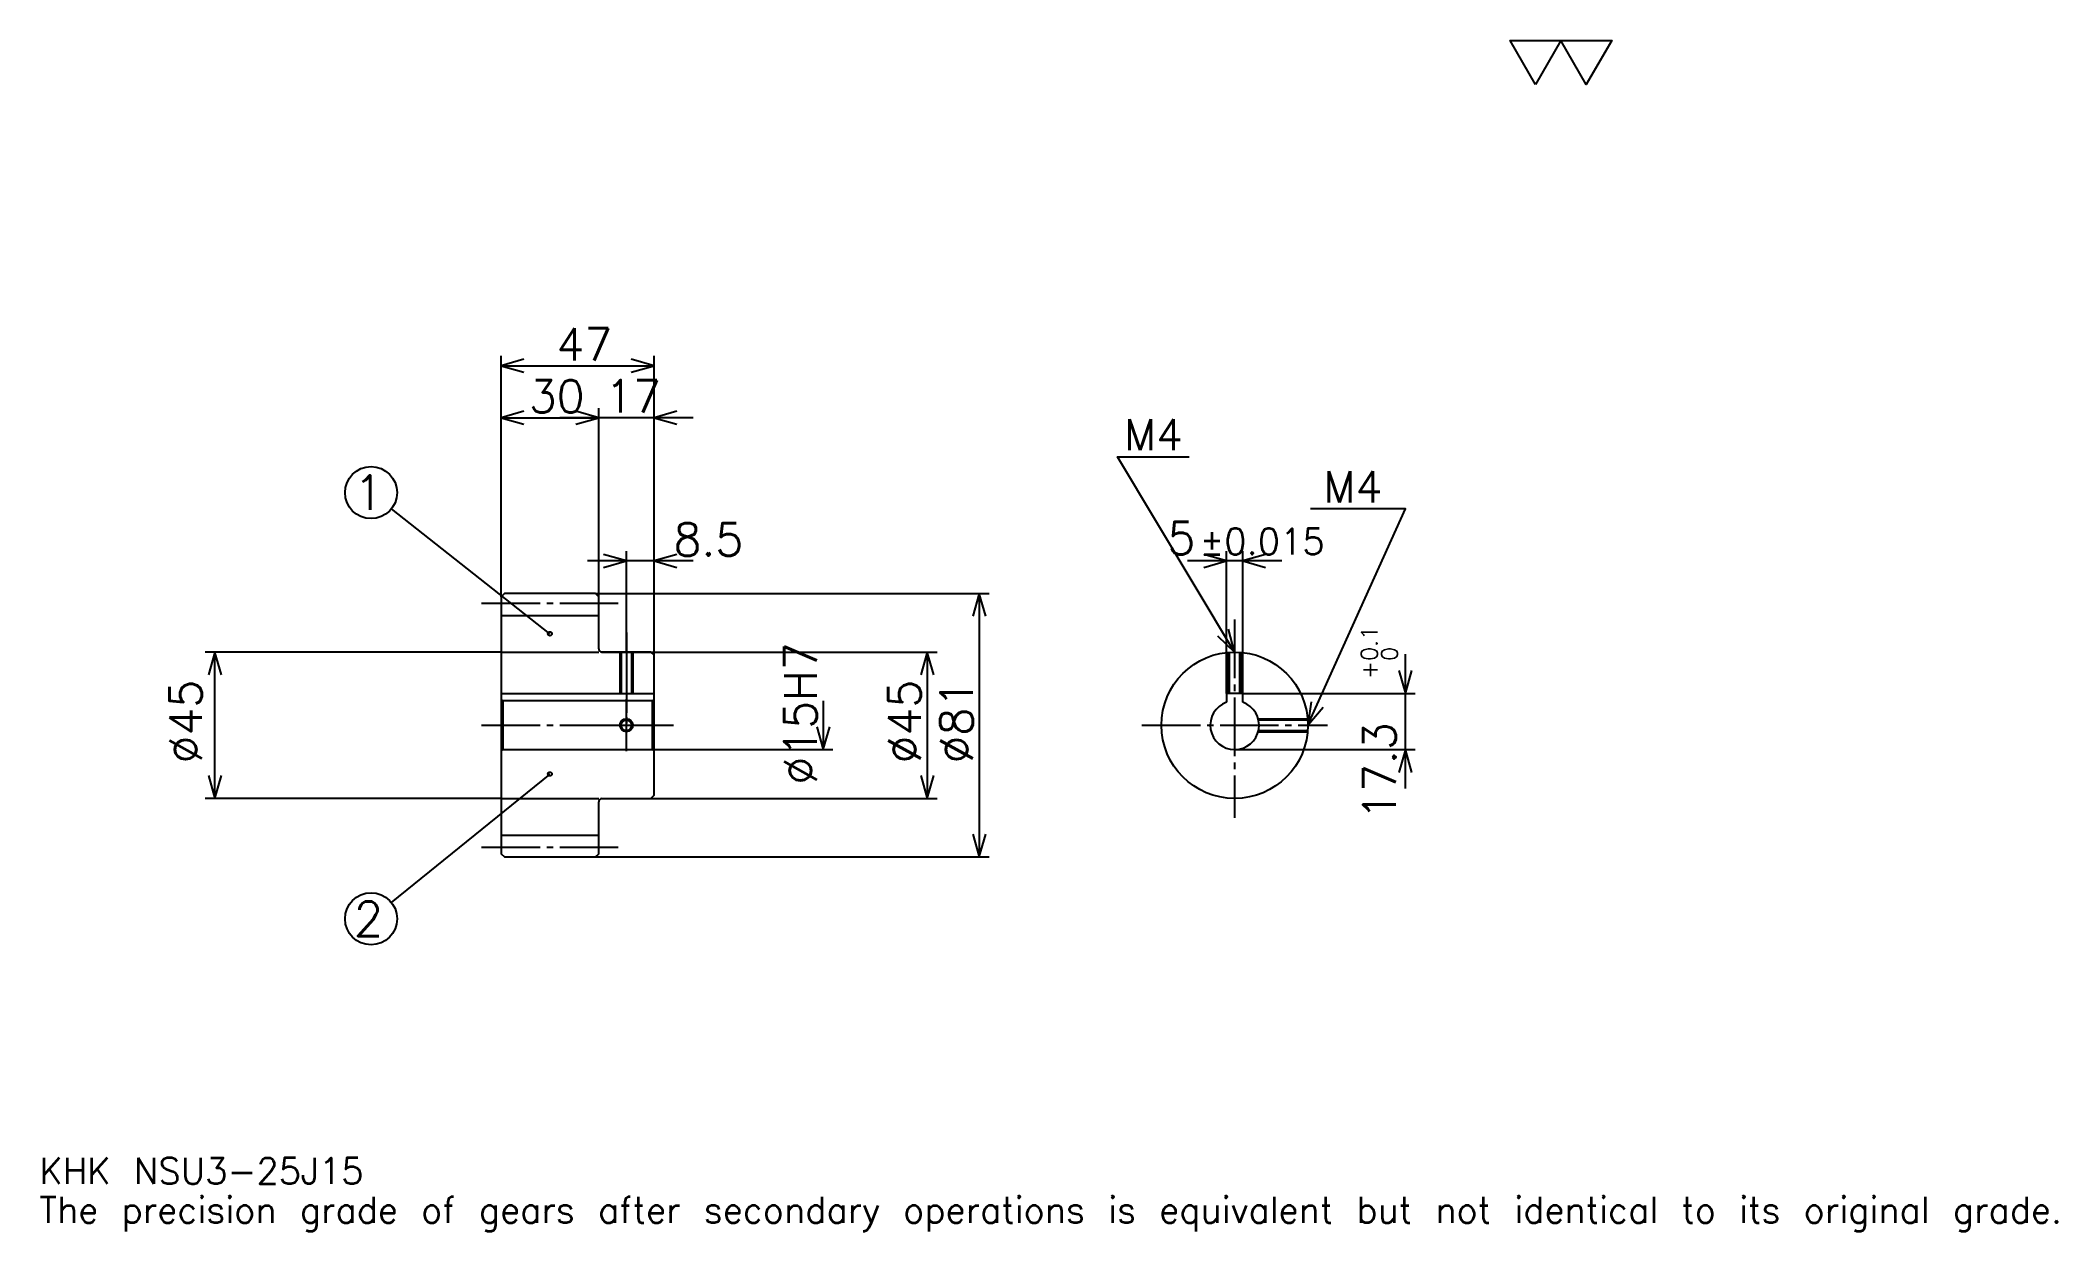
# Model space of a CAD drawing. Extents: x 20 to 641, y 7 to 374.
import ezdxf

# ---------------------------------------------------------------- set-up
doc = ezdxf.new("R2010")
doc.units = 0
doc.linetypes.add('DASHDOT', pattern=[24, 18, -2, 2, -2])
doc.layers.get('0').update_dxf_attribs({"linetype": 'CONTINUOUS'})
doc.layers.add('DASHDOT', color=6, linetype='DASHDOT')
doc.styles.add('KANJI', font='TXT', dxfattribs={"bigfont": 'BIGFONT'})

msp = doc.modelspace()

# ---------------------------------------------------------------- linework, layer by layer
at = {"color": 5}
for p, q in [((162, 203.5), (162, 276.5)), ((162, 273.5), (209, 273.5)), ((209, 203.5), (209, 276.5)), ((192, 203.5), (192, 260.5)), ((162, 257.5), (192, 257.5)), ((221, 257.5), (180, 257.5)), ((177, 191.125), (128.281616, 229.546082)), ((221, 213.5), (188.5, 213.5)), ((200.5, 203.5), (200.5, 216.5)), ((402, 213.5), (373, 213.5)), ((385, 172.800003), (385, 216.5)), ((390, 172.800003), (390, 216.5)), ((162, 202.5), (162, 203.5)), ((191, 203.5), (209, 203.5)), ((192, 202.5), (192, 203.5)), ((200.5, 185.5), (200.5, 203.5)), ((200.5, 185.5), (200.5, 203.5)), ((209, 203.5), (312, 203.5)), ((209, 184.5), (209, 203.5)), ((309, 203.5), (309, 122.5)), ((162, 185.5), (71, 185.5)), ((74, 140.5), (74, 185.5)), ((193, 185.5), (209, 185.5)), ((209, 185.5), (296, 185.5)), ((293, 185.5), (293, 140.5)), ((440, 143.5), (440, 184.800003)), ((261, 170.5), (261, 155.5)), ((390, 172.800003), (443, 172.800003)), ((209, 155.5), (264, 155.5)), ((387.5, 155.5), (443, 155.5)), ((177, 148), (128.219269, 108.53196)), ((162, 140.5), (71, 140.5)), ((193, 140.5), (209, 140.5)), ((209, 140.5), (296, 140.5)), ((191, 122.5), (209, 122.5)), ((209, 122.5), (312, 122.5))]:
    msp.add_line(p, q, dxfattribs=at)
at = {"color": 4}
for p, q in [((162, 196.75), (192, 196.75)), ((162, 185.5), (192, 185.5)), ((162, 172.800003), (209, 172.800003)), ((162.5, 170.5), (162.5, 155.5)), ((208.5, 170.5), (209, 171)), ((208.5, 155.5), (209, 155)), ((162, 140.5), (192, 140.5)), ((162, 129.25), (192, 129.25))]:
    msp.add_line(p, q, dxfattribs=at)
at = {"color": 7}
msp.add_lwpolyline([(480, 360), (472.200012, 373.519989), (503.399994, 373.519989), (495.600006, 360), (487.799988, 373.519989), (480, 360)], dxfattribs=at)
at = {"color": 5}
for points in [[(169, 275.5), (162, 273.5), (169, 271.5)], [(202, 271.5), (209, 273.5), (202, 275.5)], [(169, 259.5), (162, 257.5), (169, 255.5)], [(185, 255.5), (192, 257.5), (185, 259.5)], [(185, 255.5), (192, 257.5), (185, 259.5)], [(216, 259.5), (209, 257.5), (216, 255.5)], [(387.5, 185.5), (351.5, 245.5), (373.5, 245.5)], [(410, 163), (440, 229.5), (410.799988, 229.5)], [(193.5, 211.5), (200.5, 213.5), (193.5, 215.5)], [(216, 215.5), (209, 213.5), (216, 211.5)], [(378, 211.5), (385, 213.5), (378, 215.5)], [(397, 215.5), (390, 213.5), (397, 211.5)], [(311, 196.5), (309, 203.5), (307, 196.5)], [(382.183533, 190.473465), (387.5, 185.5), (385.613525, 192.531448)], [(76, 178.5), (74, 185.5), (72, 178.5)], [(295, 178.5), (293, 185.5), (291, 178.5)], [(438, 179.800003), (440, 172.800003), (442, 179.800003)], [(411.055481, 170.203186), (410, 163), (414.701599, 168.558319)], [(259, 162.5), (261, 155.5), (263, 162.5)], [(442, 148.5), (440, 155.5), (438, 148.5)], [(72, 147.5), (74, 140.5), (76, 147.5)], [(291, 147.5), (293, 140.5), (295, 147.5)], [(307, 129.5), (309, 122.5), (311, 129.5)]]:
    msp.add_lwpolyline(points, dxfattribs=at)
at = {"color": 4}
for points in [[(192, 186.5), (192, 202.5), (191, 203.5), (163, 203.5), (162, 202.5), (162, 155)], [(193, 140.5), (208, 140.5), (209, 141.5), (209, 184.5), (208, 185.5), (193, 185.5)], [(198.5, 185.5), (198.5, 172.800003)], [(198.880005, 185.5), (198.880005, 172.800003)], [(202.119995, 185.5), (202.119995, 172.800003)], [(202.5, 185.5), (202.5, 172.800003)], [(385.5, 172.800003), (385.5, 185.410934)], [(385.880005, 172.800003), (385.880005, 185.441605)], [(389.119995, 172.800003), (389.119995, 185.441605)], [(389.5, 172.800003), (389.5, 185.410934)], [(162, 155), (162.5, 155.5), (208.5, 155.5), (208.5, 170.5), (162.5, 170.5), (162, 171)], [(390, 170.071075), (390, 172.800003), (385, 172.800003), (385, 170.071075)], [(394.728394, 165), (409.91095, 165)], [(394.822937, 164.619995), (409.941589, 164.619995)], [(394.822937, 161.380005), (409.941589, 161.380005)], [(394.728394, 161), (409.91095, 161)], [(162, 155), (162, 123.5), (163, 122.5), (191, 122.5), (192, 123.5), (192, 139.5)]]:
    msp.add_lwpolyline(points, dxfattribs=at)
at = {"color": 5}
for centre, radius in [((122, 234.5), 8), ((177, 191.125), 0.6), ((177, 148), 0.6), ((122, 103.5), 8)]:
    msp.add_circle(centre, radius, dxfattribs=at)
at = {"color": 4}
for centre, radius in [((387.5, 163), 22.5), ((200.5, 163), 1.62)]:
    msp.add_circle(centre, radius, dxfattribs=at)
at = {"color": 7}
msp.add_circle((200.5, 163), 2, dxfattribs=at)
at = {"color": 4}
for centre, radius, start, end in [((193, 186.5), 1, 180, 270), ((387.5, 163), 7.5, 109.471220943, 70.528779057), ((193, 139.5), 1, 90, 180)]:
    msp.add_arc(centre, radius, start, end, dxfattribs=at)
at = {"layer": 'DASHDOT', "color": 7}
for p, q in [((156, 200.5), (198, 200.5)), ((387.5, 195.5), (387.5, 134.5)), ((200.5, 185.5), (200.5, 163)), ((156, 163), (215, 163)), ((359, 163), (416, 163)), ((156, 125.5), (198, 125.5))]:
    msp.add_line(p, q, dxfattribs=at)
for points in [[(200.5, 191.5), (200.5, 166.800003)], [(200.5, 155), (200.5, 171)], [(192.5, 163), (208.5, 163)]]:
    msp.add_lwpolyline(points, dxfattribs=at)

# ---------------------------------------------------------------- texts
at = {"color": 7, "style": 'KANJI'}
for s, height, p in [('47', 10, (179, 275.100006)), ('30', 10, (170.5, 259.100006)), ('17', 10, (194, 259.100006)), ('M4', 9.6, (353.5, 247.5)), ('1', 10.666667, (116.666672, 229.166656)), ('M4', 9.6, (414.799988, 231.5)), ('8.5', 10, (215, 215.100006)), ('5', 10, (366.858032, 215.5)), ('%%p0.015', 8, (376.756775, 215.5)), ('2', 10.666667, (116.666672, 98.166664)), ('KHK NSU3-25J15', 8, (20, 22)), ('The precision grade of gears after secondary operations is equivalent but not identical to its original grade.', 8, (20, 10))]:
    msp.add_text(s, height=height, dxfattribs=at).set_placement(p)
for s, height, p in [('%%c15H7', 10, (259, 144.75)), ('0.1', 5, (431.399994, 182.790375)), ('0', 5, (437.600006, 182.790375)), ('+', 5, (431.399994, 177.190369)), ('%%c45', 10, (70, 151.25)), ('%%c45', 10, (291, 151.25)), ('%%c81', 10, (307, 151.25)), ('17.3', 10, (437, 133.906418))]:
    msp.add_text(s, height=height, rotation=90, dxfattribs=at).set_placement(p)

doc.saveas('drawing.dxf')
